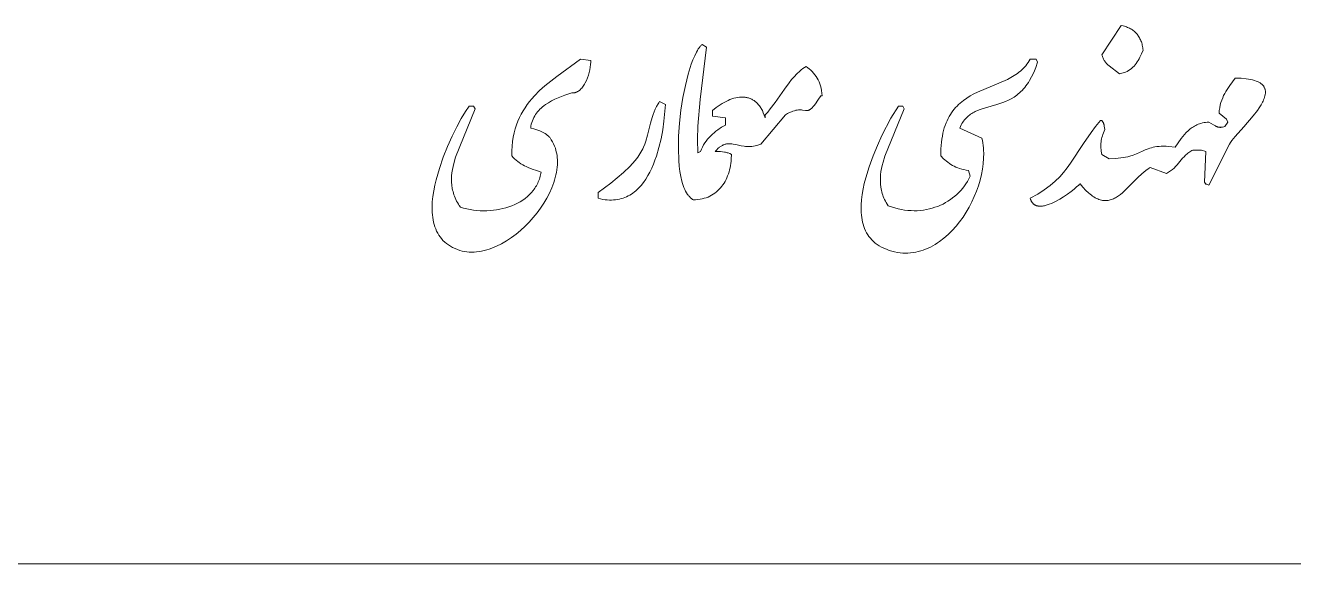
# Model space of a CAD drawing. Header units: metres. Extents: x 236 to 355, y 67 to 475.
# Drawn here: x 294.697 to 295.782, y 162.1 to 162.561 of the extents above; entities that cross this region are included whole.
import ezdxf

# ---------------------------------------------------------------- set-up
doc = ezdxf.new("R2010")
doc.units = ezdxf.units.M
doc.header["$LTSCALE"] = 0.007
doc.header["$MEASUREMENT"] = 0
doc.layers.add('decoration', color=251, linetype='Continuous', lineweight=18)
doc.layers.add('H', color=7, linetype='Continuous')

msp = doc.modelspace()

# ---------------------------------------------------------------- linework, layer by layer
at = {"layer": 'decoration', "lineweight": 5, "ltscale": 0.5}
msp.add_line((296.5859, 162.1004), (293.0803, 162.1004), dxfattribs=at)
at = {"layer": 'H', "lineweight": 5}
for points in [[(295.6343, 162.5607), (295.6362, 162.5602), (295.6372, 162.56), (295.6381, 162.5597), (295.639, 162.5594), (295.6399, 162.559), (295.6408, 162.5586), (295.6416, 162.5582), (295.6424, 162.5578), (295.6432, 162.5573), (295.644, 162.5568), (295.6447, 162.5563), (295.6454, 162.5557), (295.6461, 162.5551), (295.6468, 162.5545), (295.6474, 162.5538), (295.648, 162.5531), (295.6486, 162.5524), (295.6491, 162.5517), (295.6496, 162.5509), (295.6501, 162.5501), (295.6505, 162.5493), (295.651, 162.5484), (295.6513, 162.5475), (295.6517, 162.5466), (295.652, 162.5457), (295.6523, 162.5447), (295.6525, 162.5437), (295.6527, 162.5427), (295.6529, 162.5416), (295.653, 162.5405), (295.6531, 162.5394), (295.6518, 162.5363), (295.6505, 162.5334), (295.6497, 162.532), (295.649, 162.5307), (295.6482, 162.5294), (295.6473, 162.5282), (295.6464, 162.527), (295.6454, 162.5259), (295.6444, 162.5248), (295.6433, 162.5239), (295.6421, 162.5229), (295.6408, 162.5221), (295.6395, 162.5213), (295.638, 162.5206), (295.633, 162.5193), (295.6241, 162.526), (295.6231, 162.5269), (295.6221, 162.5279), (295.6217, 162.5284), (295.6212, 162.5289), (295.6208, 162.5295), (295.6204, 162.53), (295.62, 162.5306), (295.6196, 162.5312), (295.6193, 162.5319), (295.619, 162.5326), (295.6187, 162.5333), (295.6184, 162.534), (295.6182, 162.5348), (295.618, 162.5356)], [(295.2959, 162.4817), (295.2846, 162.483), (295.2846, 162.488), (295.2879, 162.4905), (295.2913, 162.4928), (295.2929, 162.4939), (295.2946, 162.4948), (295.2963, 162.4957), (295.298, 162.4965), (295.2997, 162.4972), (295.3014, 162.4978), (295.303, 162.4983), (295.3047, 162.4987), (295.3063, 162.499), (295.3079, 162.4992), (295.3095, 162.4993), (295.3103, 162.4993), (295.311, 162.4993), (295.3118, 162.4992), (295.3126, 162.4992), (295.3133, 162.4991), (295.3141, 162.4989), (295.3148, 162.4988), (295.3155, 162.4986), (295.3162, 162.4984), (295.3169, 162.4981), (295.3176, 162.4978), (295.3183, 162.4975), (295.319, 162.4971), (295.3196, 162.4968), (295.3203, 162.4964), (295.3209, 162.4959), (295.3215, 162.4954), (295.3221, 162.4949), (295.3227, 162.4944), (295.3233, 162.4938), (295.3239, 162.4931), (295.3244, 162.4925), (295.325, 162.4918), (295.3255, 162.4911), (295.326, 162.4903), (295.3265, 162.4895), (295.3274, 162.4878), (295.3282, 162.4859), (295.329, 162.4839), (295.3297, 162.4817), (295.3297, 162.4842), (295.332, 162.4866), (295.3342, 162.4892), (295.3384, 162.4946), (295.3462, 162.506), (295.3503, 162.5116), (295.3524, 162.5143), (295.3546, 162.5168), (295.3569, 162.5193), (295.3594, 162.5216), (295.3607, 162.5227), (295.362, 162.5237), (295.3634, 162.5247), (295.3648, 162.5256), (295.3662, 162.5245), (295.3675, 162.5234), (295.3688, 162.5223), (295.37, 162.5211), (295.3712, 162.5198), (295.3723, 162.5185), (295.3733, 162.5171), (295.3742, 162.5156), (295.3751, 162.5141), (295.3759, 162.5124), (295.3766, 162.5107), (295.3772, 162.5089), (295.3777, 162.5069), (295.3781, 162.5049), (295.3784, 162.5028), (295.3786, 162.5005), (295.3773, 162.5005), (295.3749, 162.4966), (295.3728, 162.4935), (295.3718, 162.4923), (295.371, 162.4912), (295.3701, 162.4903), (295.3698, 162.49), (295.3694, 162.4896), (295.369, 162.4893), (295.3687, 162.489), (295.3683, 162.4888), (295.368, 162.4886), (295.3677, 162.4884), (295.3674, 162.4883), (295.367, 162.4881), (295.3669, 162.4881), (295.3667, 162.488), (295.3666, 162.488), (295.3664, 162.488), (295.3663, 162.4879), (295.3661, 162.4879), (295.3658, 162.4879), (295.3655, 162.4878), (295.3652, 162.4878), (295.3649, 162.4878), (295.3646, 162.4879), (295.3643, 162.4879), (295.3616, 162.4883), (295.3609, 162.4884), (295.3601, 162.4884), (295.3592, 162.4884), (295.3582, 162.4884), (295.3572, 162.4883), (295.3561, 162.4881), (295.3549, 162.4877), (295.3536, 162.4873), (295.3522, 162.4868), (295.3507, 162.4861), (295.349, 162.4852), (295.3473, 162.4842), (295.326, 162.4592), (295.3243, 162.4585), (295.3228, 162.458), (295.3212, 162.4576), (295.3197, 162.4573), (295.3183, 162.4571), (295.3169, 162.457), (295.3156, 162.457), (295.3142, 162.4571), (295.3129, 162.4572), (295.3117, 162.4574), (295.3093, 162.4578), (295.3047, 162.4588), (295.3025, 162.4592), (295.3014, 162.4594), (295.3003, 162.4595), (295.2992, 162.4595), (295.2987, 162.4595), (295.2982, 162.4595), (295.2976, 162.4594), (295.2971, 162.4594), (295.2966, 162.4593), (295.296, 162.4591), (295.2955, 162.459), (295.2949, 162.4588), (295.2944, 162.4586), (295.2939, 162.4584), (295.2933, 162.4581), (295.2928, 162.4578), (295.2922, 162.4575), (295.2917, 162.4572), (295.2911, 162.4568), (295.2906, 162.4563), (295.29, 162.4559), (295.2894, 162.4554), (295.2883, 162.4542), (295.2871, 162.4529), (295.2894, 162.4529), (295.2915, 162.4528), (295.2934, 162.4526), (295.2951, 162.4524), (295.2959, 162.4522), (295.2966, 162.452), (295.2974, 162.4518), (295.2981, 162.4516), (295.2995, 162.451), (295.3009, 162.4504), (295.3008, 162.4465), (295.3006, 162.4446), (295.3004, 162.4427), (295.3001, 162.4408), (295.2998, 162.439), (295.2994, 162.4372), (295.2989, 162.4354), (295.2983, 162.4337), (295.2977, 162.432), (295.297, 162.4304), (295.2963, 162.4288), (295.2955, 162.4273), (295.2946, 162.4258), (295.2937, 162.4244), (295.2927, 162.4231), (295.2917, 162.4218), (295.2905, 162.4205), (295.2893, 162.4194), (295.2881, 162.4183), (295.2868, 162.4172), (295.2854, 162.4163), (295.284, 162.4154), (295.2825, 162.4146), (295.2809, 162.4139), (295.2793, 162.4133), (295.2776, 162.4128), (295.2759, 162.4123), (295.2741, 162.412), (295.2722, 162.4117), (295.2703, 162.4116), (295.2683, 162.4115), (295.2677, 162.4119), (295.2672, 162.4122), (295.2667, 162.4126), (295.2662, 162.413), (295.2657, 162.4135), (295.2652, 162.414), (295.2647, 162.4145), (295.2642, 162.415), (295.2638, 162.4156), (295.2634, 162.4162), (295.2625, 162.4175), (295.2617, 162.4189), (295.261, 162.4204), (295.2603, 162.422), (295.2597, 162.4237), (295.2591, 162.4255), (295.2586, 162.4274), (295.2576, 162.4314), (295.2569, 162.4357), (295.2563, 162.4403), (295.2559, 162.4451), (295.2555, 162.4553), (295.2557, 162.466), (295.2565, 162.4771), (295.2577, 162.4882), (295.2594, 162.499), (295.2615, 162.5093), (295.2639, 162.5189), (295.2666, 162.5275), (295.268, 162.5313), (295.2695, 162.5347), (295.271, 162.5378), (295.2718, 162.5392), (295.2726, 162.5405), (295.2734, 162.5416), (295.2742, 162.5427), (295.2746, 162.5431), (295.275, 162.5436), (295.2754, 162.544), (295.2758, 162.5444), (295.2796, 162.5419), (295.2743, 162.4973), (295.2723, 162.4746), (295.2719, 162.4632), (295.2721, 162.4516), (295.2746, 162.4529), (295.2753, 162.4548), (295.2761, 162.4566), (295.2771, 162.4584), (295.2781, 162.4601), (295.2793, 162.4617), (295.2805, 162.4633), (295.2818, 162.4648), (295.2832, 162.4662), (295.2846, 162.4676), (295.2861, 162.4689), (295.2876, 162.4701), (295.2892, 162.4713), (295.2925, 162.4735), (295.2959, 162.4754)], [(295.1718, 162.5318), (295.1806, 162.5306), (295.1806, 162.5293), (295.1804, 162.5272), (295.1801, 162.5249), (295.1797, 162.5226), (295.1791, 162.5203), (295.1785, 162.518), (295.1777, 162.5157), (295.1768, 162.5136), (295.1758, 162.5115), (295.1752, 162.5105), (295.1747, 162.5096), (295.1741, 162.5087), (295.1735, 162.5079), (295.1728, 162.5071), (295.1722, 162.5063), (295.1715, 162.5057), (295.1711, 162.5053), (295.1708, 162.505), (295.1704, 162.5048), (295.17, 162.5045), (295.1697, 162.5043), (295.1693, 162.504), (295.1689, 162.5038), (295.1685, 162.5037), (295.1681, 162.5035), (295.1677, 162.5033), (295.1673, 162.5032), (295.1669, 162.5031), (295.1665, 162.503), (295.166, 162.503), (295.1656, 162.503), (295.1652, 162.503), (295.1647, 162.503), (295.1643, 162.503), (295.1585, 162.5011), (295.1526, 162.4988), (295.1498, 162.4975), (295.147, 162.4961), (295.1443, 162.4945), (295.1417, 162.4929), (295.1405, 162.492), (295.1393, 162.491), (295.1382, 162.49), (295.1371, 162.489), (295.1361, 162.4879), (295.1351, 162.4868), (295.1342, 162.4857), (295.1333, 162.4845), (295.1326, 162.4832), (295.1318, 162.4819), (295.1312, 162.4805), (295.1306, 162.4791), (295.1301, 162.4777), (295.1297, 162.4761), (295.1294, 162.4746), (295.1292, 162.4729), (295.1318, 162.4722), (295.1344, 162.4714), (295.1369, 162.4705), (295.1381, 162.47), (295.1393, 162.4694), (295.1405, 162.4688), (295.1416, 162.4681), (295.1426, 162.4674), (295.1431, 162.467), (295.1436, 162.4666), (295.1441, 162.4662), (295.1445, 162.4658), (295.1449, 162.4653), (295.1453, 162.4649), (295.1457, 162.4644), (295.1461, 162.4639), (295.1464, 162.4634), (295.1467, 162.4629), (295.1478, 162.4612), (295.1487, 162.4594), (295.1496, 162.4575), (295.1503, 162.4556), (295.1508, 162.4537), (295.1513, 162.4517), (295.1517, 162.4497), (295.1519, 162.4477), (295.1521, 162.4456), (295.1521, 162.4435), (295.152, 162.4414), (295.1519, 162.4393), (295.1516, 162.4371), (295.1512, 162.4349), (295.1508, 162.4328), (295.1502, 162.4306), (295.1496, 162.4284), (295.1489, 162.4262), (295.1472, 162.4217), (295.1452, 162.4173), (295.1429, 162.413), (295.1404, 162.4087), (295.1376, 162.4044), (295.1346, 162.4003), (295.1313, 162.3964), (295.1279, 162.3925), (295.1243, 162.3889), (295.1205, 162.3854), (295.1166, 162.3822), (295.1126, 162.3792), (295.1085, 162.3765), (295.1043, 162.374), (295.1, 162.3719), (295.0979, 162.371), (295.0958, 162.3701), (295.0936, 162.3694), (295.0915, 162.3687), (295.0893, 162.3681), (295.0872, 162.3677), (295.0851, 162.3673), (295.0829, 162.367), (295.0808, 162.3668), (295.0787, 162.3668), (295.0766, 162.3668), (295.0746, 162.367), (295.0725, 162.3673), (295.0705, 162.3677), (295.0685, 162.3683), (295.0665, 162.3689), (295.0644, 162.3698), (295.0624, 162.3707), (295.0605, 162.3718), (295.0587, 162.3729), (295.0571, 162.3741), (295.0556, 162.3754), (295.0541, 162.3768), (295.0528, 162.3783), (295.0517, 162.3798), (295.0506, 162.3814), (295.0496, 162.3831), (295.0487, 162.3848), (295.0479, 162.3866), (295.0472, 162.3885), (295.0466, 162.3904), (295.0461, 162.3924), (295.0457, 162.3944), (295.0454, 162.3965), (295.0451, 162.3986), (295.045, 162.4007), (295.0449, 162.4052), (295.045, 162.4097), (295.0455, 162.4144), (295.0462, 162.4191), (295.0471, 162.4239), (295.0482, 162.4287), (295.051, 162.4384), (295.0543, 162.4479), (295.058, 162.4572), (295.062, 162.4659), (295.066, 162.4739), (295.0698, 162.481), (295.0734, 162.487), (295.0765, 162.4917), (295.0803, 162.4917), (295.0816, 162.4892), (295.0649, 162.4481), (295.0634, 162.4427), (295.0627, 162.44), (295.0622, 162.4373), (295.0618, 162.4346), (295.0615, 162.4319), (295.0614, 162.4293), (295.0615, 162.4266), (295.0617, 162.4239), (295.0621, 162.4212), (295.0624, 162.4199), (295.0627, 162.4185), (295.0631, 162.4172), (295.0635, 162.4158), (295.064, 162.4145), (295.0645, 162.4132), (295.0651, 162.4119), (295.0658, 162.4105), (295.0665, 162.4092), (295.0673, 162.4079), (295.0681, 162.4066), (295.069, 162.4053), (295.0718, 162.4044), (295.0745, 162.4038), (295.0773, 162.4032), (295.0802, 162.4027), (295.083, 162.4024), (295.0859, 162.4022), (295.0887, 162.4021), (295.0915, 162.4021), (295.0944, 162.4023), (295.0972, 162.4026), (295.0999, 162.4029), (295.1027, 162.4034), (295.1054, 162.404), (295.108, 162.4047), (295.1106, 162.4056), (295.1131, 162.4065), (295.1155, 162.4075), (295.1178, 162.4087), (295.1201, 162.4099), (295.1223, 162.4113), (295.1243, 162.4127), (295.1263, 162.4143), (295.1281, 162.416), (295.1298, 162.4177), (295.1314, 162.4196), (295.1321, 162.4206), (295.1328, 162.4216), (295.1334, 162.4226), (295.1341, 162.4236), (295.1346, 162.4247), (295.1352, 162.4258), (295.1357, 162.4269), (295.1361, 162.428), (295.1366, 162.4292), (295.1369, 162.4304), (295.1373, 162.4316), (295.1375, 162.4328), (295.1378, 162.4341), (295.138, 162.4353), (295.134, 162.4365), (295.1303, 162.4377), (295.1269, 162.4391), (295.1253, 162.4399), (295.1238, 162.4407), (295.1223, 162.4415), (295.1208, 162.4424), (295.1194, 162.4434), (295.1181, 162.4444), (295.1167, 162.4455), (295.1154, 162.4466), (295.1142, 162.4478), (295.1129, 162.4491), (295.1129, 162.4534), (295.1132, 162.4574), (295.1136, 162.4613), (295.1142, 162.4651), (295.1149, 162.4687), (295.1159, 162.4722), (295.1169, 162.4755), (295.1182, 162.4787), (295.1195, 162.4818), (295.121, 162.4848), (295.1226, 162.4876), (295.1243, 162.4903), (295.1262, 162.493), (295.1281, 162.4955), (295.1301, 162.498), (295.1323, 162.5004), (295.1367, 162.5049), (295.1414, 162.5091), (295.1514, 162.5171)], [(295.5566, 162.5318), (295.5616, 162.5318), (295.5628, 162.5293), (295.5613, 162.5247), (295.5596, 162.5205), (295.5578, 162.5168), (295.5559, 162.5134), (295.555, 162.5118), (295.554, 162.5103), (295.5529, 162.5089), (295.5519, 162.5076), (295.5508, 162.5063), (295.5497, 162.5051), (295.5486, 162.504), (295.5475, 162.503), (295.5463, 162.502), (295.5452, 162.5011), (295.544, 162.5002), (295.5428, 162.4994), (295.5404, 162.498), (295.538, 162.4967), (295.5355, 162.4956), (295.5331, 162.4946), (295.5281, 162.4929), (295.5184, 162.4902), (295.5138, 162.4888), (295.5116, 162.4879), (295.5095, 162.487), (295.5085, 162.4865), (295.5075, 162.4859), (295.5065, 162.4853), (295.5055, 162.4847), (295.5046, 162.484), (295.5037, 162.4833), (295.5028, 162.4826), (295.502, 162.4817), (295.5012, 162.4809), (295.5004, 162.4799), (295.4996, 162.4789), (295.4989, 162.4779), (295.4982, 162.4768), (295.4976, 162.4756), (295.497, 162.4743), (295.4964, 162.4729), (295.5152, 162.4642), (295.5157, 162.4621), (295.516, 162.4601), (295.5163, 162.458), (295.5166, 162.4559), (295.5167, 162.4537), (295.5168, 162.4515), (295.5167, 162.447), (295.5164, 162.4424), (295.5157, 162.4378), (295.5148, 162.4331), (295.5137, 162.4283), (295.5123, 162.4236), (295.5106, 162.4189), (295.5087, 162.4143), (295.5066, 162.4097), (295.5043, 162.4053), (295.5018, 162.4009), (295.4991, 162.3967), (295.4961, 162.3927), (295.4931, 162.3889), (295.4898, 162.3852), (295.4864, 162.3818), (295.4828, 162.3787), (295.4791, 162.3759), (295.4772, 162.3746), (295.4752, 162.3733), (295.4732, 162.3722), (295.4712, 162.3711), (295.4692, 162.3702), (295.4671, 162.3693), (295.4651, 162.3685), (295.4629, 162.3678), (295.4608, 162.3672), (295.4586, 162.3668), (295.4564, 162.3664), (295.4542, 162.3661), (295.452, 162.366), (295.4498, 162.3659), (295.4475, 162.366), (295.4452, 162.3662), (295.4429, 162.3666), (295.4406, 162.367), (295.4383, 162.3676), (295.4359, 162.3683), (295.4336, 162.3692), (295.4312, 162.3702), (295.4292, 162.3711), (295.4274, 162.3722), (295.4256, 162.3733), (295.424, 162.3745), (295.4225, 162.3758), (295.4211, 162.3772), (295.4198, 162.3787), (295.4186, 162.3802), (295.4176, 162.3817), (295.4166, 162.3834), (295.4157, 162.3851), (295.4149, 162.3869), (295.4143, 162.3887), (295.4137, 162.3906), (295.4132, 162.3925), (295.4128, 162.3945), (295.4124, 162.3965), (295.4122, 162.3985), (295.412, 162.4006), (295.4119, 162.4028), (295.412, 162.4071), (295.4123, 162.4116), (295.4128, 162.4162), (295.4136, 162.4209), (295.4146, 162.4256), (295.4158, 162.4303), (295.4187, 162.4397), (295.4221, 162.449), (295.4258, 162.458), (295.4297, 162.4664), (295.4374, 162.4812), (295.4438, 162.4917), (295.4475, 162.4917), (295.4488, 162.4892), (295.4323, 162.4489), (295.4307, 162.4436), (295.43, 162.4409), (295.4294, 162.4382), (295.4289, 162.4356), (295.4286, 162.4329), (295.4284, 162.4302), (295.4284, 162.4275), (295.4285, 162.4249), (295.4288, 162.4222), (295.429, 162.4209), (295.4293, 162.4196), (295.4296, 162.4182), (295.43, 162.4169), (295.4304, 162.4156), (295.4309, 162.4143), (295.4314, 162.413), (295.432, 162.4117), (295.4327, 162.4104), (295.4334, 162.4091), (295.4342, 162.4078), (295.435, 162.4065), (295.4379, 162.4055), (295.4407, 162.4046), (295.4435, 162.4038), (295.4464, 162.4032), (295.4491, 162.4028), (295.4519, 162.4025), (295.4546, 162.4023), (295.4573, 162.4022), (295.46, 162.4022), (295.4626, 162.4024), (295.4652, 162.4027), (295.4678, 162.4031), (295.4703, 162.4037), (295.4727, 162.4043), (295.4751, 162.4051), (295.4775, 162.4059), (295.4797, 162.4069), (295.482, 162.4079), (295.4841, 162.4091), (295.4862, 162.4103), (295.4883, 162.4117), (295.4902, 162.4131), (295.4921, 162.4146), (295.4939, 162.4162), (295.4956, 162.4179), (295.4972, 162.4196), (295.4988, 162.4215), (295.5003, 162.4234), (295.5016, 162.4253), (295.5029, 162.4273), (295.5041, 162.4294), (295.5052, 162.4316), (295.5039, 162.4366), (295.5018, 162.4369), (295.4999, 162.4373), (295.498, 162.4378), (295.4962, 162.4383), (295.4946, 162.4389), (295.493, 162.4395), (295.4915, 162.4402), (295.4901, 162.441), (295.4887, 162.4418), (295.4874, 162.4427), (295.4861, 162.4436), (295.4849, 162.4446), (295.4836, 162.4456), (295.4825, 162.4467), (295.4801, 162.4491), (295.4802, 162.4552), (295.4807, 162.4609), (295.481, 162.4635), (295.4814, 162.466), (295.4819, 162.4685), (295.4825, 162.4708), (295.4831, 162.473), (295.4838, 162.4751), (295.4846, 162.4772), (295.4854, 162.4791), (295.4863, 162.481), (295.4873, 162.4827), (295.4883, 162.4844), (295.4893, 162.486), (295.4904, 162.4876), (295.4916, 162.489), (295.4928, 162.4904), (295.494, 162.4917), (295.4953, 162.493), (295.4966, 162.4942), (295.498, 162.4953), (295.4994, 162.4964), (295.5023, 162.4984), (295.5052, 162.5003), (295.5083, 162.502), (295.5115, 162.5036), (295.5371, 162.5145), (295.54, 162.5161), (295.5429, 162.5178), (295.5456, 162.5196), (295.5469, 162.5206), (295.5482, 162.5216), (295.5494, 162.5227), (295.5506, 162.5238), (295.5517, 162.525), (295.5528, 162.5262), (295.5538, 162.5275), (295.5548, 162.5289), (295.5557, 162.5303)], [(295.732, 162.5155), (295.737, 162.5154), (295.7414, 162.515), (295.7434, 162.5147), (295.7452, 162.5144), (295.7469, 162.514), (295.7484, 162.5136), (295.7498, 162.5131), (295.7511, 162.5126), (295.7517, 162.5124), (295.7523, 162.5121), (295.7528, 162.5118), (295.7533, 162.5115), (295.7538, 162.5111), (295.7543, 162.5108), (295.7547, 162.5105), (295.7551, 162.5101), (295.7554, 162.5098), (295.7558, 162.5094), (295.7561, 162.509), (295.7564, 162.5086), (295.7566, 162.5082), (295.7568, 162.5078), (295.757, 162.5074), (295.7572, 162.507), (295.7574, 162.5065), (295.7575, 162.5061), (295.7576, 162.5057), (295.7577, 162.5052), (295.7578, 162.5048), (295.7578, 162.5043), (295.7578, 162.5038), (295.7578, 162.5033), (295.7578, 162.5028), (295.7578, 162.5023), (295.7577, 162.5018), (295.7576, 162.5013), (295.7574, 162.5003), (295.7571, 162.4993), (295.7568, 162.4982), (295.7563, 162.4971), (295.7559, 162.496), (295.7553, 162.4949), (295.7541, 162.4926), (295.7526, 162.4903), (295.751, 162.4879), (295.7474, 162.4832), (295.7395, 162.474), (295.7321, 162.4657), (295.7291, 162.4621), (295.728, 162.4606), (295.727, 162.4592), (295.7095, 162.4241), (295.7083, 162.4245), (295.7076, 162.4248), (295.7072, 162.4249), (295.7071, 162.4249), (295.7071, 162.4249), (295.7071, 162.4249), (295.7071, 162.4249), (295.7071, 162.4249), (295.7071, 162.4249), (295.7071, 162.4249), (295.7071, 162.4249), (295.7071, 162.4249), (295.7071, 162.4249), (295.7071, 162.4249), (295.7071, 162.4249), (295.7071, 162.4249), (295.7071, 162.4249), (295.7071, 162.4249), (295.7071, 162.4249), (295.7071, 162.4249), (295.7071, 162.4249), (295.7071, 162.4249), (295.7071, 162.4249), (295.7071, 162.4249), (295.7071, 162.4249), (295.7071, 162.4249), (295.7071, 162.4249), (295.7071, 162.4249), (295.7071, 162.4249), (295.7071, 162.4249), (295.7071, 162.4249), (295.7071, 162.4249), (295.7071, 162.4249), (295.7071, 162.4249), (295.7071, 162.4249), (295.7071, 162.4249), (295.7071, 162.4249), (295.7071, 162.4249), (295.7071, 162.4249), (295.7071, 162.4249), (295.7071, 162.4249), (295.7071, 162.4249), (295.7071, 162.4249), (295.7071, 162.4249), (295.7071, 162.4249), (295.7071, 162.4249), (295.7071, 162.4249), (295.7071, 162.4249), (295.7071, 162.4249), (295.7071, 162.4249), (295.7071, 162.4249), (295.7071, 162.4249), (295.7071, 162.4249), (295.7071, 162.4249), (295.7071, 162.4249), (295.7071, 162.4249), (295.7071, 162.4249), (295.7071, 162.4249), (295.7071, 162.4249), (295.7071, 162.4249), (295.707, 162.4249), (295.707, 162.4249), (295.707, 162.4249), (295.707, 162.4249), (295.707, 162.4249), (295.707, 162.4249), (295.707, 162.4249), (295.707, 162.4249), (295.707, 162.4249), (295.707, 162.4249), (295.707, 162.4249), (295.707, 162.4249), (295.707, 162.4249), (295.707, 162.4249), (295.707, 162.4249), (295.707, 162.4249), (295.707, 162.4249), (295.707, 162.4249), (295.707, 162.4249), (295.707, 162.4249), (295.707, 162.4249), (295.707, 162.4249), (295.707, 162.4249), (295.707, 162.4249), (295.707, 162.4249), (295.707, 162.4249), (295.707, 162.4249), (295.707, 162.4249), (295.707, 162.4249), (295.707, 162.4249), (295.707, 162.4249), (295.707, 162.4249), (295.707, 162.4249), (295.707, 162.4249), (295.707, 162.4249), (295.707, 162.4249), (295.707, 162.4249), (295.707, 162.4249), (295.707, 162.4249), (295.707, 162.4249), (295.707, 162.4249), (295.707, 162.4249), (295.707, 162.4249), (295.707, 162.4249), (295.707, 162.4249), (295.707, 162.4249), (295.707, 162.4249), (295.707, 162.4249), (295.707, 162.4249), (295.707, 162.4249), (295.707, 162.4249), (295.707, 162.4249), (295.707, 162.4249), (295.707, 162.4249), (295.707, 162.4249), (295.707, 162.4249), (295.707, 162.4249), (295.707, 162.4249), (295.707, 162.4249), (295.707, 162.4249), (295.707, 162.4249), (295.707, 162.4249), (295.707, 162.4249), (295.707, 162.4249), (295.707, 162.4249), (295.707, 162.4249), (295.707, 162.4249), (295.707, 162.425), (295.707, 162.425), (295.707, 162.425), (295.7057, 162.4266), (295.707, 162.4529), (295.7032, 162.4541), (295.6957, 162.4541), (295.6948, 162.4537), (295.6939, 162.4532), (295.6931, 162.4526), (295.6923, 162.4521), (295.6916, 162.4515), (295.6908, 162.4509), (295.6895, 162.4496), (295.6882, 162.4483), (295.687, 162.447), (295.6846, 162.4442), (295.6822, 162.4414), (295.681, 162.44), (295.6797, 162.4387), (295.6782, 162.4374), (295.6775, 162.4368), (295.6767, 162.4362), (295.6758, 162.4356), (295.675, 162.4351), (295.6741, 162.4346), (295.6731, 162.4341), (295.6593, 162.4391), (295.6575, 162.4379), (295.6556, 162.4366), (295.6539, 162.4352), (295.6521, 162.4337), (295.6487, 162.4305), (295.6453, 162.4271), (295.6388, 162.4205), (295.6355, 162.4175), (295.6338, 162.4161), (295.6321, 162.4149), (295.6304, 162.4137), (295.6295, 162.4132), (295.6287, 162.4128), (295.6278, 162.4124), (295.6269, 162.412), (295.626, 162.4117), (295.6251, 162.4114), (295.6242, 162.4112), (295.6233, 162.411), (295.6223, 162.4109), (295.6214, 162.4108), (295.6204, 162.4108), (295.6194, 162.4109), (295.6185, 162.411), (295.6175, 162.4112), (295.6164, 162.4115), (295.6154, 162.4118), (295.6144, 162.4123), (295.6133, 162.4127), (295.6122, 162.4133), (295.6111, 162.414), (295.61, 162.4147), (295.6089, 162.4155), (295.6078, 162.4164), (295.6066, 162.4174), (295.6042, 162.4196), (295.6017, 162.4223), (295.5992, 162.4253), (295.5987, 162.4248), (295.5981, 162.4241), (295.5963, 162.4226), (295.5941, 162.4207), (295.5915, 162.4186), (295.5885, 162.4164), (295.5852, 162.4142), (295.5818, 162.412), (295.5782, 162.4101), (295.5765, 162.4092), (295.5747, 162.4084), (295.5729, 162.4077), (295.5712, 162.4071), (295.5695, 162.4067), (295.5687, 162.4065), (295.5679, 162.4063), (295.5671, 162.4062), (295.5663, 162.4061), (295.5656, 162.4061), (295.5648, 162.4061), (295.5641, 162.4061), (295.5634, 162.4062), (295.5631, 162.4063), (295.5627, 162.4063), (295.5624, 162.4064), (295.5621, 162.4065), (295.5618, 162.4066), (295.5614, 162.4067), (295.5611, 162.4069), (295.5608, 162.407), (295.5606, 162.4072), (295.5603, 162.4073), (295.56, 162.4075), (295.5597, 162.4077), (295.5595, 162.4079), (295.5592, 162.4081), (295.559, 162.4084), (295.5587, 162.4086), (295.5585, 162.4089), (295.5583, 162.4092), (295.5581, 162.4095), (295.5579, 162.4098), (295.5577, 162.4101), (295.5575, 162.4104), (295.5573, 162.4108), (295.5571, 162.4111), (295.557, 162.4115), (295.5568, 162.4119), (295.5566, 162.4128), (295.563, 162.4164), (295.5686, 162.4201), (295.5736, 162.4237), (295.5779, 162.4274), (295.5818, 162.4312), (295.5852, 162.435), (295.5883, 162.4388), (295.5912, 162.4428), (295.6022, 162.4598), (295.6087, 162.4691), (295.6125, 162.4741), (295.6167, 162.4792), (295.618, 162.4792), (295.619, 162.4775), (295.6192, 162.4772), (295.6193, 162.4769), (295.6195, 162.4766), (295.6195, 162.4764), (295.6196, 162.4763), (295.6197, 162.4759), (295.6198, 162.4755), (295.62, 162.4746), (295.6205, 162.4717), (295.6192, 162.4689), (295.6187, 162.4675), (295.6183, 162.4662), (295.6179, 162.4649), (295.6176, 162.4636), (295.6173, 162.4623), (295.6172, 162.461), (295.617, 162.4597), (295.617, 162.4584), (295.617, 162.4571), (295.6171, 162.4558), (295.6172, 162.4545), (295.6174, 162.4532), (295.6177, 162.4518), (295.618, 162.4504), (295.6242, 162.4466), (295.6296, 162.4468), (295.6342, 162.4473), (295.6363, 162.4476), (295.6382, 162.448), (295.64, 162.4484), (295.6417, 162.4488), (295.6448, 162.4498), (295.6476, 162.4509), (295.6526, 162.4531), (295.655, 162.4542), (295.6575, 162.4552), (295.6589, 162.4557), (295.6603, 162.4561), (295.6618, 162.4564), (295.6633, 162.4567), (295.665, 162.457), (295.6668, 162.4572), (295.6687, 162.4573), (295.6708, 162.4573), (295.673, 162.4573), (295.6753, 162.4572), (295.6806, 162.4566), (295.6857, 162.4639), (295.6871, 162.4657), (295.6885, 162.4674), (295.6901, 162.469), (295.6917, 162.4706), (295.6925, 162.4713), (295.6934, 162.4721), (295.6943, 162.4727), (295.6952, 162.4734), (295.6962, 162.474), (295.6972, 162.4746), (295.6982, 162.4751), (295.6993, 162.4756), (295.7004, 162.4761), (295.7015, 162.4765), (295.7027, 162.4769), (295.704, 162.4772), (295.7053, 162.4775), (295.7066, 162.4777), (295.708, 162.4778), (295.7095, 162.478), (295.7135, 162.4756), (295.7151, 162.4747), (295.7158, 162.4743), (295.7162, 162.4741), (295.7165, 162.474), (295.7169, 162.4738), (295.7172, 162.4737), (295.7176, 162.4736), (295.7179, 162.4736), (295.7183, 162.4735), (295.7187, 162.4735), (295.719, 162.4734), (295.7194, 162.4734), (295.7198, 162.4735), (295.7203, 162.4735), (295.7207, 162.4736), (295.7212, 162.4736), (295.7222, 162.4739), (295.7232, 162.4742), (295.7258, 162.478), (295.7245, 162.4805), (295.7182, 162.4855), (295.7184, 162.488), (295.7188, 162.4903), (295.7192, 162.4926), (295.7198, 162.4947), (295.7205, 162.4968), (295.7213, 162.4988), (295.7221, 162.5007), (295.7231, 162.5025), (295.7241, 162.5042), (295.7252, 162.5059), (295.7274, 162.5092)], [(295.2395, 162.4955), (295.2445, 162.493), (295.2431, 162.4788), (295.2421, 162.4714), (295.2407, 162.4638), (295.2389, 162.4563), (295.2368, 162.4489), (295.2355, 162.4454), (295.2342, 162.4419), (295.2328, 162.4385), (295.2312, 162.4353), (295.2295, 162.4322), (295.2277, 162.4292), (295.2258, 162.4264), (295.2237, 162.4238), (295.2226, 162.4226), (295.2215, 162.4214), (295.2203, 162.4203), (295.2191, 162.4192), (295.2179, 162.4182), (295.2166, 162.4173), (295.2153, 162.4164), (295.214, 162.4155), (295.2126, 162.4148), (295.2112, 162.4141), (295.2097, 162.4135), (295.2082, 162.4129), (295.2067, 162.4125), (295.2051, 162.4121), (295.2034, 162.4118), (295.2018, 162.4115), (295.2001, 162.4114), (295.1983, 162.4113), (295.1965, 162.4113), (295.1947, 162.4114), (295.1928, 162.4116), (295.1908, 162.4119), (295.1889, 162.4123), (295.1868, 162.4128), (295.1868, 162.4178), (295.1976, 162.4258), (295.2032, 162.4302), (295.2087, 162.4349), (295.2139, 162.4399), (295.2164, 162.4425), (295.2186, 162.4452), (295.2207, 162.4479), (295.2226, 162.4507), (295.2235, 162.4522), (295.2243, 162.4537), (295.225, 162.4551), (295.2257, 162.4566), (295.2267, 162.4592), (295.2276, 162.4617), (295.2291, 162.4668), (295.2318, 162.4771), (295.2332, 162.482), (295.234, 162.4845), (295.2349, 162.4868), (295.2358, 162.4891), (295.2369, 162.4913), (295.2381, 162.4935), (295.2388, 162.4945)]]:
    msp.add_lwpolyline(points, close=True, dxfattribs=at)

doc.saveas('drawing.dxf')
